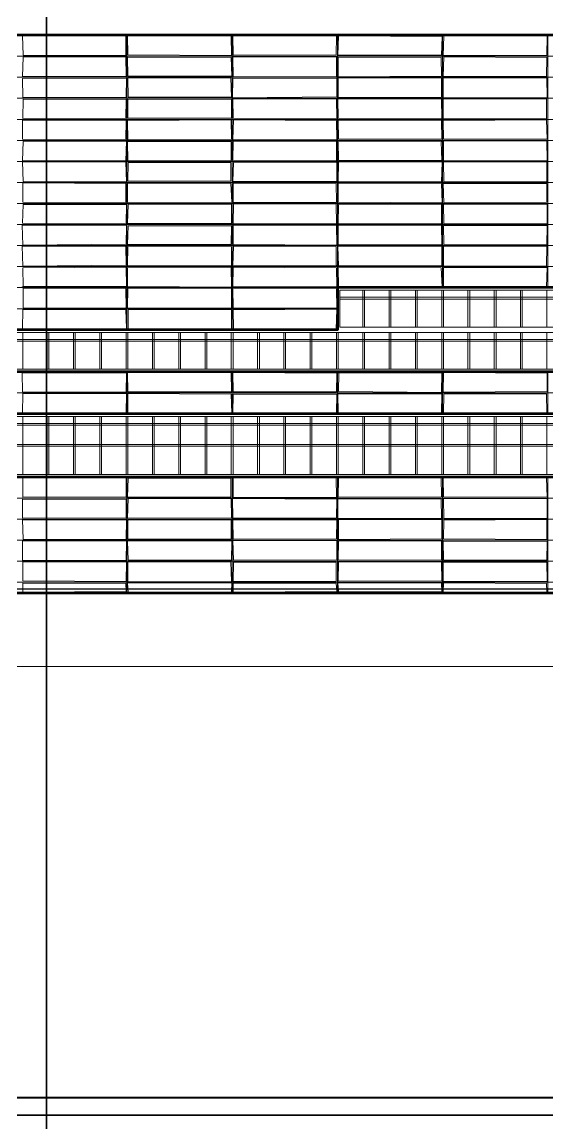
# Model space of a CAD drawing. Extents: x -50000 to 1632000, y -47600 to 308800.
# Drawn here: x 1126013 to 1156014, y 189500 to 252350 of the extents above; entities that cross this region are included whole.
import ezdxf

# ---------------------------------------------------------------- set-up
doc = ezdxf.new("R2010")
doc.units = 0
doc.header["$MEASUREMENT"] = 0
doc.layers.get('Defpoints').update_dxf_attribs({"color": 6})
doc.layers.add('1', color=7, linetype='Continuous')
doc.layers.add('2', color=7, linetype='Continuous')
doc.styles.get("Standard").update_dxf_attribs({"font": 'isocpeur.ttf'})
doc.dimstyles.get("Standard").update_dxf_attribs({"dimscale": 200, "dimtxt": 2.5, "dimasz": 1.5, "dimexe": 1.5, "dimexo": 5, "dimgap": 1, "dimtad": 1, "dimtoh": 1, "dimdec": 0, "dimrnd": 10, "dimzin": 0, "dimtxsty": 'Standard', "dimblk": 'OBLIQUE', "dimcen": 1, "dimdle": 1.5, "dimclrd": 256, "dimclre": 256, "dimclrt": 256, "dimadec": 0, "dimazin": 0, "dimtfac": 1, "dimtdec": 0, "dimtix": 1, "dimtmove": 0, "dimatfit": 3, "dimldrblk": 'NONE', "dimfxl": 1, "dimtolj": 1, "dimtzin": 0, "dimlwd": 18, "dimlwe": 18, "dimarcsym": 1})

# ---------------------------------------------------------------- blocks, each defined once
blk = doc.blocks.new('_Oblique')
at = {"color": 0, "linetype": 'ByBlock', "lineweight": -2}
blk.add_line((-0.5, -0.5), (0.5, 0.5), dxfattribs=at)
blk = doc.blocks.new('*D18')
at = {"layer": '1', "linetype": 'Continuous', "lineweight": 18, "transparency": 16777216}
blk.add_line((837700, 215600), (1240300, 215600), dxfattribs=at)
at = {"layer": 'Defpoints', "color": 0, "linetype": 'Continuous', "transparency": 16777216}
for p in [(838000, 220000), (1240000, 220000), (1240000, 215600)]:
    blk.add_point(p, dxfattribs=at)
at = {"layer": '1', "linetype": 'Continuous', "lineweight": 18, "transparency": 16777216, "xscale": 300, "yscale": 300, "zscale": 300, "rotation": 180}
blk.add_blockref('_Oblique', (838000, 215600), dxfattribs=at)
at = {"layer": '1', "linetype": 'Continuous', "lineweight": 18, "transparency": 16777216, "xscale": 300, "yscale": 300, "zscale": 300}
blk.add_blockref('_Oblique', (1240000, 215600), dxfattribs=at)
at = {"layer": '1', "linetype": 'Continuous', "lineweight": 18, "transparency": 16777216, "insert": (1039000, 216050), "char_height": 500, "attachment_point": 5}
blk.add_mtext('\\A1;402000', dxfattribs=at)
blk = doc.blocks.new('_None')
blk = doc.blocks.new('*D19')
at = {"layer": '2', "linetype": 'Continuous', "lineweight": 18, "transparency": 16777216}
blk.add_line((837700, -4400), (1240300, -4400), dxfattribs=at)
at = {"layer": 'Defpoints', "color": 0, "linetype": 'Continuous', "transparency": 16777216}
for p in [(1240000, 220000), (838000, 0), (1240000, -4400)]:
    blk.add_point(p, dxfattribs=at)
at = {"layer": '2', "linetype": 'Continuous', "lineweight": 18, "transparency": 16777216, "xscale": 300, "yscale": 300, "zscale": 300, "rotation": 180}
blk.add_blockref('_Oblique', (838000, -4400), dxfattribs=at)
at = {"layer": '2', "linetype": 'Continuous', "lineweight": 18, "transparency": 16777216, "xscale": 300, "yscale": 300, "zscale": 300}
blk.add_blockref('_Oblique', (1240000, -4400), dxfattribs=at)
at = {"layer": '2', "linetype": 'Continuous', "lineweight": 18, "transparency": 16777216, "insert": (1039000, -3950), "char_height": 500, "attachment_point": 5}
blk.add_mtext('\\A1;402000', dxfattribs=at)

msp = doc.modelspace()

# ---------------------------------------------------------------- linework, layer by layer
at = {"layer": '1', "color": 8, "linetype": 'Continuous', "lineweight": 13}
for p, q in [((1240300, 251600), (838000, 251600)), ((1132000, 251600), (1132000, 234800)), ((1138000, 251600), (1138000, 234800)), ((1144000, 234800), (1144000, 251600)), ((1150000, 251600), (1150000, 237200)), ((1156000, 251600), (1156000, 237200)), ((1240000, 250400), (838000, 250400)), ((1240000, 249200), (838000, 249200)), ((838000, 248000), (1240000, 248000)), ((1240000, 246800), (838000, 246800)), ((838000, 245600), (1240000, 245600)), ((838000, 244400), (1240000, 244400)), ((838000, 243200), (1240000, 243200)), ((838000, 242000), (1240000, 242000)), ((1240000, 240800), (838000, 240800)), ((838000, 239600), (1240000, 239600)), ((1240000, 238400), (838000, 238400)), ((838000, 237200), (1240000, 237200)), ((1144000, 236000), (1102000, 236000)), ((1102000, 234800), (1144000, 234800)), ((1240000, 232400), (838000, 232400)), ((1132000, 232400), (1132000, 230000)), ((1138000, 232400), (1138000, 230000)), ((1144000, 232400), (1144000, 230000)), ((1150000, 232400), (1150000, 230000)), ((1156000, 232400), (1156000, 230000)), ((838000, 231200), (1240000, 231200)), ((1240000, 226400), (838000, 226400)), ((1132000, 226400), (1132000, 219800)), ((1138000, 226400), (1138000, 219800)), ((1144000, 226400), (1144000, 219800)), ((1150000, 226400), (1150000, 219800)), ((1156000, 226400), (1156000, 219800)), ((1240000, 225200), (838000, 225200)), ((838000, 224000), (1240000, 224000)), ((838000, 222800), (1240000, 222800)), ((1240000, 221600), (838000, 221600)), ((1240000, 220400), (838000, 220400)), ((830684.8, 219800), (1240000, 219800))]:
    msp.add_line(p, q, dxfattribs=at)
at = {"layer": '1', "color": 8, "linetype": 'Continuous', "lineweight": 9}
for p, q in [((1126043.3, 251566.4), (1131930, 251551.3)), ((1126071.9, 250463.4), (1126043.3, 251566.4)), ((1131938.6, 250448.8), (1131930, 251551.3)), ((1132027.1, 251568), (1137951.7, 251541.8)), ((1132046.2, 250474.7), (1132027.1, 251568)), ((1137961.3, 250434), (1137951.7, 251541.8)), ((1138044.2, 251553.9), (1143955.8, 251552.9)), ((1138050.8, 250467.6), (1138044.2, 251553.9)), ((1143933.3, 250471.3), (1143955.8, 251552.9)), ((1144030.8, 250455.6), (1144065, 251560)), ((1144065, 251560), (1149969.3, 251530.2)), ((1149943.9, 250465.6), (1149969.3, 251530.2)), ((1150032, 250434.6), (1150073.5, 251536.9)), ((1150073.5, 251536.9), (1155958.7, 251558.4)), ((1155955.6, 250467.6), (1155958.7, 251558.4)), ((1126029.8, 249241.7), (1126069.6, 250337)), ((1126069.6, 250337), (1131937.1, 250361.7)), ((1126071.9, 250463.4), (1131938.6, 250448.8)), ((1131949.6, 249254.5), (1131937.1, 250361.7)), ((1132035.5, 250352.2), (1137950.9, 250336.2)), ((1132043.7, 249269.4), (1132035.5, 250352.2)), ((1132046.2, 250474.7), (1137961.3, 250434)), ((1137971.5, 249260.7), (1137950.9, 250336.2)), ((1138033.4, 250371.1), (1143954.5, 250356.1)), ((1138047.2, 249229.7), (1138033.4, 250371.1)), ((1138050.8, 250467.6), (1143933.3, 250471.3)), ((1143943.2, 249244.4), (1143954.5, 250356.1)), ((1144030.8, 250455.6), (1149943.9, 250465.6)), ((1144049.3, 250325.6), (1149927.9, 250347.2)), ((1144051.9, 249225.2), (1144049.3, 250325.6)), ((1149939.3, 249257.9), (1149927.9, 250347.2)), ((1150032, 250434.6), (1155955.6, 250467.6)), ((1150036.7, 249236), (1150074.3, 250374.9)), ((1150074.3, 250374.9), (1155946.8, 250332.2)), ((1155930.1, 249242.3), (1155946.8, 250332.2)), ((1126029.8, 249241.7), (1131949.6, 249254.5)), ((1126040.1, 249125.1), (1131973, 249141.8)), ((1126049.8, 248053.2), (1126040.1, 249125.1)), ((1131946.8, 248070.6), (1131973, 249141.8)), ((1132043.7, 249269.4), (1137971.5, 249260.7)), ((1132046.4, 249156.1), (1137929.1, 249160)), ((1132066.3, 248068.6), (1132046.4, 249156.1)), ((1137953.7, 248059.3), (1137929.1, 249160)), ((1138027.6, 248028.2), (1138028.4, 249128.5)), ((1138028.4, 249128.5), (1143964.6, 249142.6)), ((1138047.2, 249229.7), (1143943.2, 249244.4)), ((1143966.4, 248075), (1143964.6, 249142.6)), ((1144047.4, 249160.5), (1149940.6, 249149.3)), ((1144052.4, 248053.1), (1144047.4, 249160.5)), ((1144051.9, 249225.2), (1149939.3, 249257.9)), ((1149936.6, 248058.7), (1149940.6, 249149.3)), ((1150030.3, 249168.6), (1155940.1, 249145.4)), ((1150034, 248032.4), (1150030.3, 249168.6)), ((1150036.7, 249236), (1155930.1, 249242.3)), ((1155968.4, 248043.9), (1155940.1, 249145.4)), ((1126049.8, 248053.2), (1131946.8, 248070.6)), ((1126055.1, 246855.5), (1126070.4, 247943.1)), ((1126070.4, 247943.1), (1131961.7, 247926.5)), ((1131935.9, 246862.1), (1131961.7, 247926.5)), ((1132045.3, 247955.9), (1137956.3, 247930.6)), ((1132047.8, 246871.2), (1132045.3, 247955.9)), ((1132066.3, 248068.6), (1137953.7, 248059.3)), ((1137967.4, 246861), (1137956.3, 247930.6)), ((1138027.6, 248028.2), (1143966.4, 248075)), ((1138031, 247970.9), (1143954.6, 247964.9)), ((1138052.1, 246863), (1138031, 247970.9)), ((1143967.5, 246856.8), (1143954.6, 247964.9)), ((1144031.7, 247970.1), (1149947.8, 247962.6)), ((1144047.5, 246864), (1144031.7, 247970.1)), ((1144052.4, 248053.1), (1149936.6, 248058.7)), ((1149957.7, 246835.1), (1149947.8, 247962.6)), ((1150030.6, 247958.8), (1155933.5, 247971)), ((1150032.4, 246840.5), (1150030.6, 247958.8)), ((1150034, 248032.4), (1155968.4, 248043.9)), ((1155933.5, 246833.2), (1155933.5, 247971)), ((1126034.3, 246753.2), (1131951.7, 246732.4)), ((1126041.5, 245661.4), (1126034.3, 246753.2)), ((1126055.1, 246855.5), (1131935.9, 246862.1)), ((1131938.9, 245658.2), (1131951.7, 246732.4)), ((1132031.4, 246738), (1137948.1, 246766.3)), ((1132054.3, 245634.8), (1132031.4, 246738)), ((1132047.8, 246871.2), (1137967.4, 246861)), ((1137963.9, 245673.6), (1137948.1, 246766.3)), ((1138028.7, 245634.5), (1138074.4, 246773.6)), ((1138052.1, 246863), (1143967.5, 246856.8)), ((1138074.4, 246773.6), (1143943.3, 246725.5)), ((1143971.5, 245653.1), (1143943.3, 246725.5)), ((1144039.1, 246758.8), (1149932.9, 246756.8)), ((1144060.8, 245665.8), (1144039.1, 246758.8)), ((1144047.5, 246864), (1149957.7, 246835.1)), ((1149952.6, 245667), (1149932.9, 246756.8)), ((1150032.4, 246840.5), (1155933.5, 246833.2)), ((1150043.4, 246739.5), (1155926.3, 246769.8)), ((1150054.3, 245665.9), (1150043.4, 246739.5)), ((1155972.7, 245662.1), (1155926.3, 246769.8)), ((1126037.9, 244432.3), (1126069.6, 245531)), ((1126041.5, 245661.4), (1131938.9, 245658.2)), ((1126069.6, 245531), (1131974.8, 245551.2)), ((1131928.7, 244427.9), (1131974.8, 245551.2)), ((1132028.1, 245543.2), (1137943.5, 245541.9)), ((1132047.2, 244427.7), (1132028.1, 245543.2)), ((1132054.3, 245634.8), (1137963.9, 245673.6)), ((1137935.9, 244456.2), (1137943.5, 245541.9)), ((1138028.7, 245634.5), (1143971.5, 245653.1)), ((1138032.3, 244467.9), (1138062, 245533.5)), ((1138062, 245533.5), (1143942.1, 245559.9)), ((1143950.8, 244437.2), (1143942.1, 245559.9)), ((1149928.8, 245526.7), (1144042.4, 245528.5)), ((1144042.4, 245528.5), (1144070, 244451.2)), ((1144060.8, 245665.8), (1149952.6, 245667)), ((1150000, 245600), (1149928.8, 245526.7)), ((1149966.4, 244460.5), (1149928.8, 245526.7)), ((1150049.1, 244436.3), (1150052, 245555)), ((1150052, 245555), (1155955.2, 245573.5)), ((1150054.3, 245665.9), (1155972.7, 245662.1)), ((1155970.5, 244444.5), (1155955.2, 245573.5)), ((1126035.1, 244370.8), (1131937.1, 244366.1)), ((1126068.8, 243250.9), (1126035.1, 244370.8)), ((1126037.9, 244432.3), (1131928.7, 244427.9)), ((1131969.1, 243230.8), (1131937.1, 244366.1)), ((1132047.2, 244427.7), (1137935.9, 244456.2)), ((1132056, 243269.7), (1132074.9, 244342.2)), ((1132074.9, 244342.2), (1137932.4, 244337)), ((1137932.5, 243265.3), (1137932.4, 244337)), ((1138032.3, 244467.9), (1143950.8, 244437.2)), ((1138033.1, 243253.6), (1138074.5, 244342.6)), ((1138074.5, 244342.6), (1143960.7, 244366.3)), ((1143968.3, 243259.8), (1143960.7, 244366.3)), ((1144055, 243261.8), (1144056.8, 244367.5)), ((1144056.8, 244367.5), (1149973, 244366.3)), ((1144070, 244451.2), (1149966.4, 244460.5)), ((1149939.3, 243231.7), (1149973, 244366.3)), ((1150049.1, 244436.3), (1155970.5, 244444.5)), ((1150053.4, 244363.1), (1155945.1, 244367.9)), ((1150072.7, 243242.2), (1150053.4, 244363.1)), ((1155946.9, 243237.3), (1155945.1, 244367.9)), ((1126068.8, 243250.9), (1131969.1, 243230.8)), ((1132056, 243269.7), (1137932.5, 243265.3)), ((1138033.1, 243253.6), (1143968.3, 243259.8)), ((1144055, 243261.8), (1149939.3, 243231.7)), ((1150072.7, 243242.2), (1155946.9, 243237.3)), ((1126059.4, 243170.7), (1131938.6, 243144.4)), ((1126065.8, 242074.8), (1126059.4, 243170.7)), ((1131941.9, 242057), (1131938.6, 243144.4)), ((1132025.2, 243153.5), (1137928.1, 243133.8)), ((1132033.8, 242049.4), (1132025.2, 243153.5)), ((1137972.1, 242067.4), (1137928.1, 243133.8)), ((1138047.8, 242049.7), (1138048.5, 243133.2)), ((1138048.5, 243133.2), (1143935.1, 243167)), ((1143946.4, 242057.8), (1143935.1, 243167)), ((1144048, 243169), (1149940.8, 243146.5)), ((1144048.8, 242074), (1144048, 243169)), ((1149972.8, 242028.9), (1149940.8, 243146.5)), ((1150044.1, 243144.5), (1155944.3, 243140.2)), ((1150066.2, 242037.4), (1150044.1, 243144.5)), ((1155956.5, 242071.7), (1155944.3, 243140.2)), ((1126065.8, 242074.8), (1131941.9, 242057)), ((1132033.8, 242049.4), (1137972.1, 242067.4)), ((1138047.8, 242049.7), (1143946.4, 242057.8)), ((1144048.8, 242074), (1149972.8, 242028.9)), ((1150066.2, 242037.4), (1155956.5, 242071.7)), ((1126044.7, 240871.7), (1126072.1, 241933.5)), ((1126072.1, 241933.5), (1131970.1, 241943.7)), ((1131949.8, 240851.9), (1131970.1, 241943.7)), ((1132034, 240864.4), (1132071.7, 241938.3)), ((1132071.7, 241938.3), (1137957.4, 241971.5)), ((1137964.8, 240862.8), (1137957.4, 241971.5)), ((1138058.9, 240865.9), (1138068.5, 241972.2)), ((1138068.5, 241972.2), (1143930.2, 241958.3)), ((1143945.6, 240832.2), (1143930.2, 241958.3)), ((1144050.5, 240846.4), (1144068.6, 241935.8)), ((1144068.6, 241935.8), (1149944.8, 241969.7)), ((1149949.2, 240845.9), (1149944.8, 241969.7)), ((1150050.9, 241958.9), (1155963.4, 241933.5)), ((1150064.6, 240838.5), (1150050.9, 241958.9)), ((1155963.6, 240847.5), (1155963.4, 241933.5)), ((1126029, 240760.4), (1131974.2, 240753.1)), ((1126066.5, 239630.3), (1126029, 240760.4)), ((1126044.7, 240871.7), (1131949.8, 240851.9)), ((1131959.4, 239672.8), (1131974.2, 240753.1)), ((1132025.5, 239663), (1132059.7, 240727.1)), ((1132034, 240864.4), (1137964.8, 240862.8)), ((1132059.7, 240727.1), (1137959.6, 240733.8)), ((1137935.8, 239668.9), (1137959.6, 240733.8)), ((1138052.8, 239670.5), (1138063.7, 240736.9)), ((1138058.9, 240865.9), (1143945.6, 240832.2)), ((1138063.7, 240736.9), (1143944.5, 240771.9)), ((1143962.4, 239627.5), (1143944.5, 240771.9)), ((1144040.7, 239666), (1144045.7, 240762.4)), ((1144045.7, 240762.4), (1149942.2, 240765.2)), ((1144050.5, 240846.4), (1149949.2, 240845.9)), ((1149966.6, 239639.1), (1149942.2, 240765.2)), ((1150050.8, 240752.7), (1155974.4, 240752.2)), ((1150069.3, 239659.4), (1150050.8, 240752.7)), ((1150064.6, 240838.5), (1155963.6, 240847.5)), ((1155956.3, 239638.9), (1155974.4, 240752.2)), ((1126025.2, 239557.3), (1131938.7, 239558)), ((1126063.6, 238430.3), (1126025.2, 239557.3)), ((1126066.5, 239630.3), (1131959.4, 239672.8)), ((1131957.8, 238473.3), (1131938.7, 239558)), ((1132025.5, 239663), (1137935.8, 239668.9)), ((1132025.7, 238451), (1132048.4, 239543.4)), ((1132048.4, 239543.4), (1137957.4, 239526.4)), ((1137969.9, 238466.9), (1137957.4, 239526.4)), ((1138038, 238471.3), (1138066.8, 239571.4)), ((1138052.8, 239670.5), (1143962.4, 239627.5)), ((1138066.8, 239571.4), (1143940.1, 239539.3)), ((1143932.2, 238473.6), (1143940.1, 239539.3)), ((1144028.4, 239538.4), (1149968.4, 239562.1)), ((1144068.6, 238453.1), (1144028.4, 239538.4)), ((1144040.7, 239666), (1149966.6, 239639.1)), ((1149955.8, 238471.2), (1149968.4, 239562.1)), ((1150056.6, 238427.6), (1150058.7, 239569.1)), ((1150058.7, 239569.1), (1155957.2, 239569.6)), ((1150069.3, 239659.4), (1155956.3, 239638.9)), ((1155930, 238436.8), (1155957.2, 239569.6)), ((1126058.9, 238337.4), (1131952.7, 238365.5)), ((1126074.7, 237272.6), (1126058.9, 238337.4)), ((1126063.6, 238430.3), (1131957.8, 238473.3)), ((1131972.8, 237267.8), (1131952.7, 238365.5)), ((1132025.7, 238451), (1137969.9, 238466.9)), ((1132030.4, 238329.6), (1137939.4, 238368.9)), ((1132032.1, 237272), (1132030.4, 238329.6)), ((1137964.6, 237234.6), (1137939.4, 238368.9)), ((1138032.5, 237254.7), (1138047.5, 238373.1)), ((1138038, 238471.3), (1143932.2, 238473.6)), ((1138047.5, 238373.1), (1143953.2, 238330.4)), ((1144000, 238400), (1143932.2, 238473.6)), ((1143974.1, 237263), (1143953.2, 238330.4)), ((1144050.5, 238341.8), (1149928.4, 238331.5)), ((1144058.8, 237229.6), (1144050.5, 238341.8)), ((1144068.6, 238453.1), (1149955.8, 238471.2)), ((1149972.2, 237253.1), (1149928.4, 238331.5)), ((1150046.5, 238357.5), (1155962.5, 238347.8)), ((1150053.1, 237250.7), (1150046.5, 238357.5)), ((1150056.6, 238427.6), (1155930, 238436.8)), ((1155930.9, 237244.7), (1155962.5, 238347.8)), ((1126000, 237200), (1126074.7, 237272.6)), ((1126068.3, 236058), (1126074.8, 237170.1)), ((1126074.7, 237272.6), (1131972.8, 237267.8)), ((1126074.8, 237170.1), (1131935.5, 237152.8)), ((1131947.1, 236036.7), (1131935.5, 237152.8)), ((1132025.5, 236035.9), (1132049.3, 237174.7)), ((1132032.1, 237272), (1137964.6, 237234.6)), ((1132049.3, 237174.7), (1137964.2, 237171.9)), ((1137957, 236041.5), (1137964.2, 237171.9)), ((1138032.5, 237254.7), (1143974.1, 237263)), ((1138035.6, 237145.4), (1143942.6, 237129.8)), ((1138055.6, 236033.6), (1138035.6, 237145.4)), ((1143963.9, 236025.6), (1143942.6, 237129.8)), ((1144058.8, 237229.6), (1149972.2, 237253.1)), ((1150053.1, 237250.7), (1155930.9, 237244.7)), ((1126036.9, 234856.5), (1126053.5, 235956.6)), ((1126053.5, 235956.6), (1131936.6, 235950.9)), ((1126068.3, 236058), (1131947.1, 236036.7)), ((1131970, 234861.4), (1131936.6, 235950.9)), ((1132025.5, 236035.9), (1137957, 236041.5)), ((1132067, 235943.5), (1137969.5, 235952.9)), ((1132067.1, 234871.4), (1132067, 235943.5)), ((1137967.7, 234839.6), (1137969.5, 235952.9)), ((1138055.6, 236033.6), (1143963.9, 236025.6)), ((1138057.1, 235926.4), (1143967.4, 235964.4)), ((1138069, 234850.4), (1138057.1, 235926.4)), ((1143926.6, 234826.1), (1143967.4, 235964.4)), ((1126036.9, 234856.5), (1131970, 234861.4)), ((1132067.1, 234871.4), (1137967.7, 234839.6)), ((1138069, 234850.4), (1143926.6, 234826.1)), ((1126028.7, 232325.6), (1131971.6, 232350.9)), ((1126047.7, 231252.8), (1126028.7, 232325.6)), ((1131950.5, 231242.6), (1131971.6, 232350.9)), ((1132035.4, 232346.9), (1137947.3, 232360.2)), ((1132053.4, 231259.9), (1132035.4, 232346.9)), ((1137953.3, 231258.1), (1137947.3, 232360.2)), ((1138031, 232355.9), (1143970.4, 232330.8)), ((1138061.8, 231263.3), (1138031, 232355.9)), ((1143954.8, 231257), (1143970.4, 232330.8)), ((1144000, 232400), (1144074.8, 232328.6)), ((1144058.9, 231268.7), (1144074.8, 232328.6)), ((1144074.8, 232328.6), (1149959.6, 232350.2)), ((1149944.4, 231227.6), (1149959.6, 232350.2)), ((1150040.9, 231229.8), (1150048.4, 232364.9)), ((1150048.4, 232364.9), (1155961.2, 232329.7)), ((1155967.1, 231269.5), (1155961.2, 232329.7)), ((1126034.6, 230027.1), (1126063.1, 231170.9)), ((1126047.7, 231252.8), (1131950.5, 231242.6)), ((1126063.1, 231170.9), (1131965.6, 231136.6)), ((1131952.2, 230063.4), (1131965.6, 231136.6)), ((1132042.3, 231163), (1137947.1, 231125.9)), ((1132050, 230055.5), (1132042.3, 231163)), ((1132053.4, 231259.9), (1137953.3, 231258.1)), ((1137974, 230049.2), (1137947.1, 231125.9)), ((1138045.3, 230025.4), (1138051.4, 231130.1)), ((1138051.4, 231130.1), (1143974.9, 231132.3)), ((1138061.8, 231263.3), (1143954.8, 231257)), ((1143947.9, 230048.2), (1143974.9, 231132.3)), ((1144034.8, 231135.9), (1149955.8, 231146.5)), ((1144051.4, 230072.4), (1144034.8, 231135.9)), ((1144058.9, 231268.7), (1149944.4, 231227.6)), ((1149949, 230032), (1149955.8, 231146.5)), ((1150040.9, 231229.8), (1155967.1, 231269.5)), ((1150045.5, 230030.4), (1150066.4, 231140.9)), ((1150066.4, 231140.9), (1155934.5, 231143.3)), ((1155942.5, 230046.4), (1155934.5, 231143.3)), ((1126034.6, 230027.1), (1131952.2, 230063.4)), ((1132050, 230055.5), (1137974, 230049.2)), ((1138045.3, 230025.4), (1143947.9, 230048.2)), ((1144051.4, 230072.4), (1149949, 230032)), ((1150045.5, 230030.4), (1155942.5, 230046.4)), ((1126049.9, 226363.7), (1131948.3, 226345)), ((1126059, 225254.6), (1126049.9, 226363.7)), ((1131953.6, 225270.5), (1131948.3, 226345)), ((1132036.3, 225255), (1132065.9, 226327.6)), ((1132065.9, 226327.6), (1137926.6, 226331.1)), ((1138000, 226400), (1137926.6, 226331.1)), ((1137926.6, 225243.8), (1137926.6, 226331.1)), ((1138050.1, 226348.7), (1143933.7, 226346.1)), ((1138058.6, 225235.9), (1138050.1, 226348.7)), ((1143944.1, 225230.7), (1143933.7, 226346.1)), ((1144051.7, 225241.7), (1144069.1, 226335)), ((1144069.1, 226335), (1149925.4, 226373)), ((1149947.1, 225267.9), (1149925.4, 226373)), ((1150034.2, 226339.2), (1155928.8, 226362.1)), ((1150058.5, 225274.6), (1150034.2, 226339.2)), ((1155963, 225256.5), (1155928.8, 226362.1)), ((1126041.1, 224052.6), (1126041.8, 225139.8)), ((1126041.8, 225139.8), (1131962.1, 225126.3)), ((1126059, 225254.6), (1131953.6, 225270.5)), ((1131949.1, 224063.4), (1131962.1, 225126.3)), ((1132034.1, 224045.6), (1132072, 225171.6)), ((1132036.3, 225255), (1137926.6, 225243.8)), ((1132072, 225171.6), (1137935.6, 225167.3)), ((1137966.3, 224068.9), (1137935.6, 225167.3)), ((1138027.6, 225168.1), (1143968.4, 225140)), ((1138028.7, 224055.3), (1138027.6, 225168.1)), ((1138058.6, 225235.9), (1143944.1, 225230.7)), ((1143948.2, 224061.6), (1143968.4, 225140)), ((1144032.7, 225128.3), (1149930.5, 225163.9)), ((1144033.7, 224058.8), (1144032.7, 225128.3)), ((1144051.7, 225241.7), (1149947.1, 225267.9)), ((1149935.8, 224042), (1149930.5, 225163.9)), ((1150051.8, 225172.5), (1155960.7, 225159.8)), ((1150065.4, 224027.2), (1150051.8, 225172.5)), ((1150058.5, 225274.6), (1155963, 225256.5)), ((1155969.2, 224050.2), (1155960.7, 225159.8)), ((1126041.1, 224052.6), (1131949.1, 224063.4)), ((1126044.4, 223965.8), (1131965.3, 223964.3)), ((1126069.4, 222850.9), (1126044.4, 223965.8)), ((1131958.5, 222837.3), (1131965.3, 223964.3)), ((1132034.1, 224045.6), (1137966.3, 224068.9)), ((1132046.5, 223933.8), (1137943.7, 223961.3)), ((1132053, 222854.6), (1132046.5, 223933.8)), ((1137946.6, 222860.6), (1137943.7, 223961.3)), ((1138028.7, 224055.3), (1143948.2, 224061.6)), ((1138031.5, 223946), (1143971.9, 223963.6)), ((1138049.7, 222863.5), (1138031.5, 223946)), ((1143944.2, 222873.6), (1143971.9, 223963.6)), ((1144033.7, 224058.8), (1149935.8, 224042)), ((1144061.8, 222827.8), (1144066.4, 223972.1)), ((1144066.4, 223972.1), (1149962, 223974.7)), ((1149960.6, 222871.5), (1149962, 223974.7)), ((1150048.7, 222868.7), (1150069.7, 223939)), ((1150065.4, 224027.2), (1155969.2, 224050.2)), ((1150069.7, 223939), (1155941.1, 223967.2)), ((1155951.4, 222829.5), (1155941.1, 223967.2)), ((1126029.9, 222761.3), (1131963.9, 222737.7)), ((1126032.8, 221632.9), (1126029.9, 222761.3)), ((1126069.4, 222850.9), (1131958.5, 222837.3)), ((1131943.3, 221631), (1131963.9, 222737.7)), ((1132028.5, 222744.5), (1137971.2, 222761.9)), ((1132062.1, 221653), (1132028.5, 222744.5)), ((1132053, 222854.6), (1137946.6, 222860.6)), ((1137961.7, 221659.3), (1137971.2, 222761.9)), ((1138037.8, 222772), (1143972.2, 222769.8)), ((1138072.5, 221647.9), (1138037.8, 222772)), ((1138049.7, 222863.5), (1143944.2, 222873.6)), ((1143962.2, 221667.8), (1143972.2, 222769.8)), ((1144042.8, 221670.8), (1144061.9, 222744.8)), ((1144061.8, 222827.8), (1149960.6, 222871.5)), ((1144061.9, 222744.8), (1149937.6, 222767.2)), ((1149931.6, 221658.8), (1149937.6, 222767.2)), ((1150039.4, 222732.6), (1155973.8, 222729.2)), ((1150059.3, 221663.9), (1150039.4, 222732.6)), ((1150048.7, 222868.7), (1155951.4, 222829.5)), ((1155949.2, 221658.6), (1155973.8, 222729.2)), ((1126032.8, 221632.9), (1131943.3, 221631)), ((1126063.5, 220472.6), (1126066.6, 221567.5)), ((1126066.6, 221567.5), (1131973.6, 221555.2)), ((1131953.9, 220444.3), (1131973.6, 221555.2)), ((1132050.2, 220428.3), (1132054.2, 221536.2)), ((1132054.2, 221536.2), (1137928.3, 221566.5)), ((1132062.1, 221653), (1137961.7, 221659.3)), ((1137954.6, 220426.1), (1137928.3, 221566.5)), ((1138054.8, 220436.4), (1138072, 221551.2)), ((1138072, 221551.2), (1143929.8, 221540.3)), ((1138072.5, 221647.9), (1143962.2, 221667.8)), ((1143937.8, 220466.8), (1143929.8, 221540.3)), ((1144038.8, 220460.2), (1144065.6, 221571.2)), ((1144042.8, 221670.8), (1149931.6, 221658.8)), ((1144065.6, 221571.2), (1149948.2, 221553)), ((1149953.4, 220472), (1149948.2, 221553)), ((1150039.1, 221549.7), (1155955.2, 221537.1)), ((1150043.5, 220448.6), (1150039.1, 221549.7)), ((1150059.3, 221663.9), (1155949.2, 221658.6)), ((1155965.9, 220435.2), (1155955.2, 221537.1)), ((1126052.1, 219827.5), (1126063, 220338.4)), ((1126063, 220338.4), (1131942.2, 220325.2)), ((1126063.5, 220472.6), (1131953.9, 220444.3)), ((1131956.4, 219867.3), (1131942.2, 220325.2)), ((1132029.2, 220338.3), (1137974.6, 220365.3)), ((1132060.7, 219836.3), (1132029.2, 220338.3)), ((1132050.2, 220428.3), (1137954.6, 220426.1)), ((1137959.1, 219854.5), (1137974.6, 220365.3)), ((1138053.2, 220335.7), (1143934.9, 220350)), ((1138058.3, 219831.2), (1138053.2, 220335.7)), ((1138054.8, 220436.4), (1143937.8, 220466.8)), ((1143970.8, 219874.3), (1143934.9, 220350)), ((1144030.6, 220340.2), (1149937, 220370.5)), ((1144058.6, 219857.5), (1144030.6, 220340.2)), ((1144038.8, 220460.2), (1149953.4, 220472)), ((1149957.3, 219860.1), (1149937, 220370.5)), ((1150043.5, 220448.6), (1155965.9, 220435.2)), ((1150044.3, 219833.9), (1150063.8, 220368.2)), ((1150063.8, 220368.2), (1155926.9, 220333.1)), ((1155956.3, 219850.1), (1155926.9, 220333.1)), ((1126052.1, 219827.5), (1131956.4, 219867.3)), ((1132060.7, 219836.3), (1137959.1, 219854.5)), ((1138058.3, 219831.2), (1143970.8, 219874.3)), ((1144058.6, 219857.5), (1149957.3, 219860.1)), ((1150044.3, 219833.9), (1155956.3, 219850.1))]:
    msp.add_line(p, q, dxfattribs=at)
at = {"layer": '1', "linetype": 'Continuous', "lineweight": 20}
for p, q in [((1144150, 234950), (1144150, 237050)), ((1144150, 237050), (1191850, 237050)), ((1145450, 237050), (1145450, 234950)), ((1145550, 234950), (1145550, 237050)), ((1146950, 237050), (1146950, 234950)), ((1147050, 234950), (1147050, 237050)), ((1148450, 237050), (1148450, 234950)), ((1148550, 234950), (1148550, 237050)), ((1149950, 237050), (1149950, 234950)), ((1150050, 234950), (1150050, 237050)), ((1151450, 237050), (1151450, 234950)), ((1151550, 234950), (1151550, 237050)), ((1152950, 237050), (1152950, 234950)), ((1153050, 234950), (1153050, 237050)), ((1154450, 237050), (1154450, 234950)), ((1154550, 234950), (1154550, 237050)), ((1155950, 237050), (1155950, 234950)), ((1144150, 236650), (1191850, 236650)), ((1144150, 236550), (1191850, 236550)), ((838150, 234650), (1240000, 234650)), ((1144000, 234800), (1102000, 234800)), ((1126050, 232550), (1126050, 234650)), ((1127450, 234650), (1127450, 232550)), ((1127550, 232550), (1127550, 234650)), ((1128950, 234650), (1128950, 232550)), ((1129050, 232550), (1129050, 234650)), ((1130450, 234650), (1130450, 232550)), ((1130550, 232550), (1130550, 234650)), ((1131950, 234650), (1131950, 232550)), ((1132050, 232550), (1132050, 234650)), ((1133450, 234650), (1133450, 232550)), ((1133550, 232550), (1133550, 234650)), ((1134950, 234650), (1134950, 232550)), ((1135050, 232550), (1135050, 234650)), ((1136450, 234650), (1136450, 232550)), ((1136550, 232550), (1136550, 234650)), ((1137950, 234650), (1137950, 232550)), ((1138050, 232550), (1138050, 234650)), ((1139450, 234650), (1139450, 232550)), ((1139550, 232550), (1139550, 234650)), ((1140950, 234650), (1140950, 232550)), ((1141050, 232550), (1141050, 234650)), ((1142450, 234650), (1142450, 232550)), ((1142550, 232550), (1142550, 234650)), ((1143950, 234650), (1143950, 232550)), ((1144050, 232550), (1144050, 234650)), ((1191850, 234950), (1144150, 234950)), ((1145450, 234650), (1145450, 232550)), ((1145550, 232550), (1145550, 234650)), ((1146950, 234650), (1146950, 232550)), ((1147050, 232550), (1147050, 234650)), ((1148450, 234650), (1148450, 232550)), ((1148550, 232550), (1148550, 234650)), ((1149950, 234650), (1149950, 232550)), ((1150050, 232550), (1150050, 234650)), ((1151450, 234650), (1151450, 232550)), ((1151550, 232550), (1151550, 234650)), ((1152950, 234650), (1152950, 232550)), ((1153050, 232550), (1153050, 234650)), ((1154450, 234650), (1154450, 232550)), ((1154550, 232550), (1154550, 234650)), ((1155950, 234650), (1155950, 232550)), ((838150, 234250), (1240000, 234250)), ((838150, 234150), (1240000, 234150)), ((1240000, 232550), (838150, 232550)), ((838150, 229850), (1240000, 229850)), ((838150, 229450), (1240000, 229450)), ((1126050, 226550), (1126050, 229850)), ((1127450, 229850), (1127450, 226550)), ((1127550, 226550), (1127550, 229850)), ((1128950, 229850), (1128950, 226550)), ((1129050, 226550), (1129050, 229850)), ((1130450, 229850), (1130450, 226550)), ((1130550, 226550), (1130550, 229850)), ((1131950, 229850), (1131950, 226550)), ((1132050, 226550), (1132050, 229850)), ((1133450, 229850), (1133450, 226550)), ((1133550, 226550), (1133550, 229850)), ((1134950, 229850), (1134950, 226550)), ((1135050, 226550), (1135050, 229850)), ((1136450, 229850), (1136450, 226550)), ((1136550, 226550), (1136550, 229850)), ((1137950, 229850), (1137950, 226550)), ((1138050, 226550), (1138050, 229850)), ((1139450, 229850), (1139450, 226550)), ((1139550, 226550), (1139550, 229850)), ((1140950, 229850), (1140950, 226550)), ((1141050, 226550), (1141050, 229850)), ((1142450, 229850), (1142450, 226550)), ((1142550, 226550), (1142550, 229850)), ((1143950, 229850), (1143950, 226550)), ((1144050, 226550), (1144050, 229850)), ((1145450, 229850), (1145450, 226550)), ((1145550, 226550), (1145550, 229850)), ((1146950, 229850), (1146950, 226550)), ((1147050, 226550), (1147050, 229850)), ((1148450, 229850), (1148450, 226550)), ((1148550, 226550), (1148550, 229850)), ((1149950, 229850), (1149950, 226550)), ((1150050, 226550), (1150050, 229850)), ((1151450, 229850), (1151450, 226550)), ((1151550, 226550), (1151550, 229850)), ((1152950, 229850), (1152950, 226550)), ((1153050, 226550), (1153050, 229850)), ((1154450, 229850), (1154450, 226550)), ((1154550, 226550), (1154550, 229850)), ((1155950, 229850), (1155950, 226550)), ((838150, 229350), (1240000, 229350)), ((838150, 228250), (1240000, 228250)), ((838150, 228150), (1240000, 228150)), ((1240000, 226550), (838150, 226550))]:
    msp.add_line(p, q, dxfattribs=at)
at = {"layer": '1', "lineweight": 70}
msp.add_line((1240300, 230000), (838000, 230000), dxfattribs=at)
at = {"layer": '1', "linetype": 'Continuous', "lineweight": 100}
msp.add_line((830684.8, 219800), (1253400.4, 219800), dxfattribs=at)
at = {"layer": '1', "linetype": 'Continuous', "lineweight": 40, "flags": 128}
msp.add_lwpolyline([(795000, 191000), (1294600, 191000), (1294600, 307800), (795000, 307800)], close=True, dxfattribs=at)
at = {"layer": '1', "lineweight": 70}
for points in [[(1240300, 251600), (838000, 251600), (838000, 219800)], [(1240300, 234800), (1192000, 234800), (1192000, 237200), (1144000, 237200), (1144000, 234800), (1102000, 234800), (1102000, 237200), (1054000, 237200), (1054000, 234800), (1000000, 234800), (1000000, 237200), (952000, 237200), (952000, 234800), (910000, 234800), (910000, 237200), (862000, 237200), (862000, 234800), (838000, 234800)], [(1240300, 230000), (1240300, 232400), (838000, 232400)], [(1240300, 219800), (1240300, 226400), (838000, 226400)]]:
    msp.add_lwpolyline(points, dxfattribs=at)
at = {"layer": 'Defpoints'}
msp.add_line((1463800, 220000), (-50000, 220000), dxfattribs=at)
for points in [[(959200, 190000), (1127400, 190000), (1127400, 308800), (959200, 308800)], [(1127400, 190000), (1295600, 190000), (1295600, 308800), (1127400, 308800)], [(959200, 71200), (1127400, 71200), (1127400, 190000), (959200, 190000)], [(1127400, 71200), (1295600, 71200), (1295600, 190000), (1127400, 190000)]]:
    msp.add_lwpolyline(points, close=True, dxfattribs=at)

# ---------------------------------------------------------------- dimensions: what is measured, and where the dimension line sits
at = {"layer": '1', "linetype": 'Continuous', "lineweight": 18}
dim = msp.add_linear_dim(base=(1240000, 215600), p1=(838000, 220000), p2=(1240000, 220000), dimstyle='Standard', override={"dimse1": 1, "dimse2": 1, "dimsd1": 0, "dimsd2": 0}, dxfattribs=at)
dim.commit()
dim.dimension.update_dxf_attribs({"geometry": '*D18', "text_midpoint": (1039000, 216050)})
at = {"layer": '2', "linetype": 'Continuous', "lineweight": 18}
dim = msp.add_linear_dim(base=(1240000, -4400), p1=(838000, 0), p2=(1240000, 220000), dimstyle='Standard', override={"dimse1": 1, "dimse2": 1, "dimsd1": 0, "dimsd2": 0}, dxfattribs=at)
dim.commit()
dim.dimension.update_dxf_attribs({"geometry": '*D19', "text_midpoint": (1039000, -3950)})

doc.saveas('drawing.dxf')
